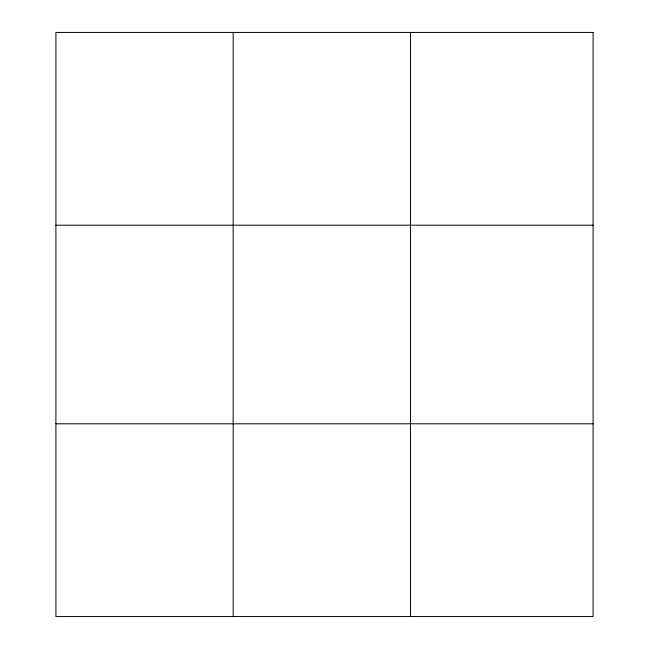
<?xml version="1.0" encoding="UTF-8"?>
<svg xmlns="http://www.w3.org/2000/svg" width="649" height="649" viewBox="0 0 649 649"><rect width="100%" height="100%" fill="white"/><g stroke="black" fill="none" stroke-linecap="round" stroke-linejoin="round"><path stroke-width="0.97" d="M233.178 616.55L233.178 32.45M410.444 616.55L410.444 32.45M55.911 225.203L593.089 225.203M55.911 423.797L593.089 423.797M593.089 32.45L593.089 616.55L55.911 616.55L55.911 32.45L593.089 32.45"/></g></svg>
